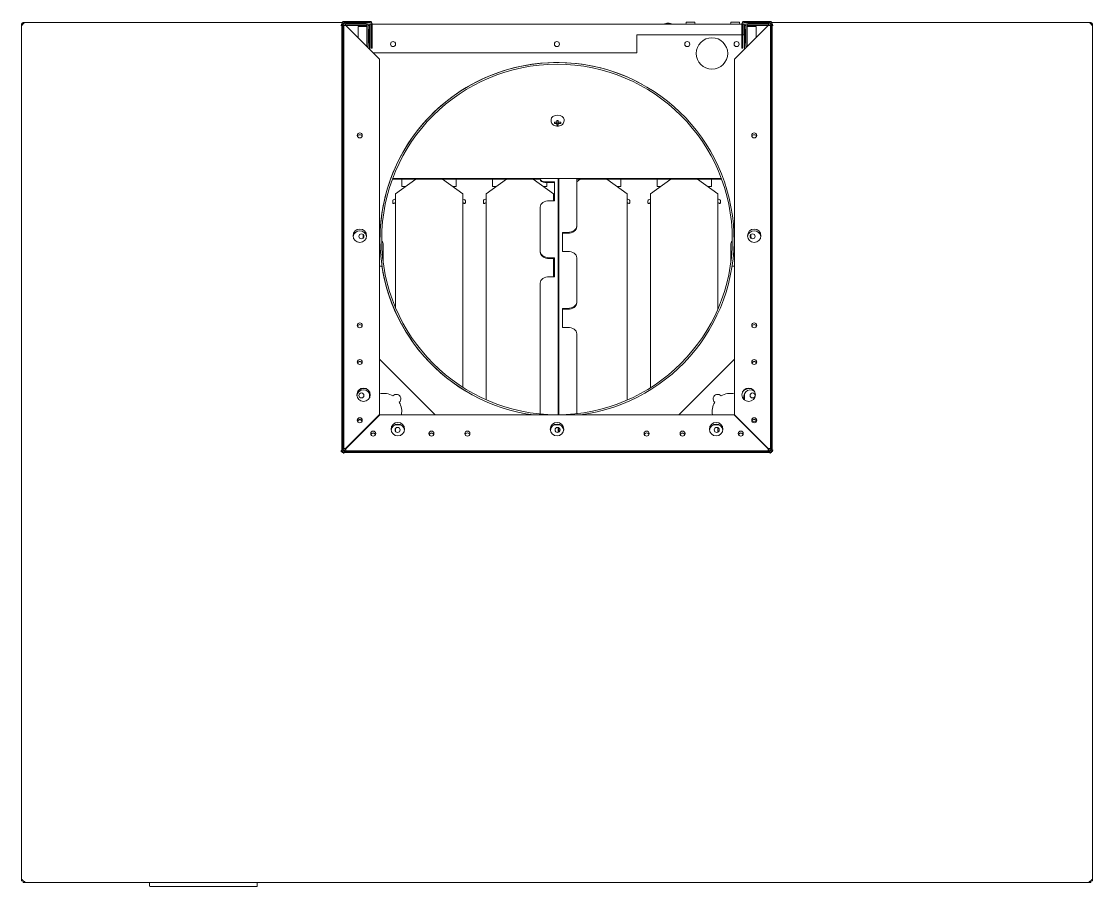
# Model space of a CAD drawing. Header units: millimetres. Extents: x 46989 to 543236, y 252623 to 526638.
# Drawn here: x 59520 to 81030, y 359841 to 377220 of the extents above; entities that cross this region are included whole.
import ezdxf

# ---------------------------------------------------------------- set-up
doc = ezdxf.new("R2010")
doc.units = ezdxf.units.MM

msp = doc.modelspace()

# ---------------------------------------------------------------- linework, layer by layer
at = {"color": 7, "lineweight": 13, "ltscale": 0.000406}
for p, q in [((59520, 377141), (59532, 377141)), ((81030, 377141), (81018, 377141))]:
    msp.add_line(p, q, dxfattribs=at)
at = {"color": 7, "lineweight": 13, "ltscale": 0.03937}
for p, q in [((59520, 377141), (59520, 359955)), ((65961, 377200), (59617, 377200)), ((65955, 377177), (65955, 368603)), ((65976, 368603), (65976, 377177)), ((65991, 368639), (65991, 377141)), ((66034, 377141), (66711, 376464)), ((66561, 377165), (73988, 377165)), ((74515, 377141), (73839, 376464)), ((74559, 377141), (74559, 368639)), ((74574, 368603), (74574, 377177)), ((80932, 377200), (74588, 377200)), ((74595, 377177), (74595, 368603)), ((81030, 359954), (81030, 377141)), ((71875, 376950), (73988, 376950)), ((71875, 376590), (66585, 376590)), ((66711, 376464), (66711, 369322)), ((73839, 369318), (73839, 376464)), ((69939, 374064), (66974, 374064)), ((66975, 374066), (73575, 374066)), ((70299, 374066), (70299, 369320)), ((70312, 369320), (70312, 374066)), ((73576, 374064), (70672, 374064)), ((70672, 374064), (70672, 373110)), ((66968, 374049), (69939, 374049)), ((70672, 374049), (73581, 374049)), ((67030, 373759), (67030, 371473)), ((68382, 369872), (68382, 373759)), ((68851, 373759), (68851, 369621)), ((71685, 369615), (71685, 373759)), ((72153, 373759), (72153, 369863)), ((73505, 371441), (73505, 373759)), ((69939, 372601), (69939, 373491)), ((70672, 372473), (70672, 371582)), ((69939, 369336), (69939, 371964)), ((70672, 370946), (70672, 369342)), ((66711, 370433), (67828, 369315)), ((72721, 369315), (73839, 370433)), ((66711, 369322), (66034, 368645)), ((66041, 368639), (66717, 369315)), ((66717, 369315), (73832, 369315)), ((73832, 369315), (74509, 368639)), ((73839, 369318), (74515, 368641)), ((65998, 368580), (74551, 368580)), ((65998, 368559), (74551, 368559)), ((74515, 368595), (66034, 368595)), ((59554, 359920), (80995, 359920)), ((64096, 359920), (62250, 359920)), ((64096, 359841), (62250, 359841))]:
    msp.add_line(p, q, dxfattribs=at)
at = {"color": 7, "lineweight": 13, "ltscale": 0.000178}
for p, q in [((59537, 377141), (59532, 377141)), ((81013, 377141), (81018, 377141)), ((59537, 359991), (59532, 359991)), ((81013, 359991), (81018, 359991))]:
    msp.add_line(p, q, dxfattribs=at)
at = {"color": 7, "lineweight": 13, "ltscale": 0.001329}
for p, q in [((59579, 377200), (59617, 377200)), ((80932, 377200), (80971, 377200))]:
    msp.add_line(p, q, dxfattribs=at)
at = {"color": 7, "lineweight": 13, "ltscale": 0.000337}
for p, q in [((59579, 377190), (59579, 377200)), ((80971, 377190), (80971, 377200))]:
    msp.add_line(p, q, dxfattribs=at)
at = {"color": 7, "lineweight": 13, "ltscale": 0.000618}
for p, q in [((65955, 377141), (65937, 377141)), ((74595, 368611), (74613, 368611))]:
    msp.add_line(p, q, dxfattribs=at)
at = {"color": 7, "lineweight": 13, "ltscale": 0.000255}
for p, q in [((65944, 377141), (65937, 377141)), ((74613, 377141), (74605, 377141)), ((74613, 368611), (74605, 368611))]:
    msp.add_line(p, q, dxfattribs=at)
at = {"color": 7, "lineweight": 13, "ltscale": 0.000363}
msp.add_line((65955, 377141), (65944, 377141), dxfattribs=at)
at = {"color": 7, "lineweight": 13, "ltscale": 0.000775}
for p, q in [((65976, 377177), (65998, 377177)), ((66018, 377157), (66034, 377141)), ((74531, 377157), (74515, 377141)), ((74574, 377177), (74551, 377177))]:
    msp.add_line(p, q, dxfattribs=at)
at = {"color": 7, "lineweight": 13, "ltscale": 0.001507}
for p, q in [((65991, 377141), (66034, 377141)), ((74559, 377141), (74515, 377141))]:
    msp.add_line(p, q, dxfattribs=at)
at = {"color": 7, "lineweight": 13, "ltscale": 0.000741}
for p, q in [((65992, 377177), (65992, 377198)), ((74558, 377177), (74558, 377198))]:
    msp.add_line(p, q, dxfattribs=at)
at = {"color": 7, "lineweight": 13, "ltscale": 0.018042}
for p, q in [((66518, 377220), (65998, 377220)), ((65998, 377199), (66518, 377199)), ((74032, 377220), (74551, 377220)), ((74551, 377199), (74032, 377199))]:
    msp.add_line(p, q, dxfattribs=at)
at = {"color": 7, "lineweight": 13, "ltscale": 0.000261}
msp.add_line((65998, 377177), (66004, 377172), dxfattribs=at)
at = {"color": 7, "lineweight": 13, "ltscale": 0.000733}
for p, q in [((66034, 377184), (66034, 377163)), ((74515, 377184), (74515, 377163)), ((66561, 376680), (66540, 376680)), ((65991, 368639), (66012, 368639)), ((66034, 368595), (66034, 368616)), ((74515, 368595), (74515, 368616)), ((74559, 368639), (74538, 368639))]:
    msp.add_line(p, q, dxfattribs=at)
at = {"color": 7, "lineweight": 13, "ltscale": 0.013967}
for p, q in [((66034, 377184), (66437, 377184)), ((66034, 377163), (66437, 377163)), ((74515, 377184), (74113, 377184)), ((74515, 377163), (74113, 377163))]:
    msp.add_line(p, q, dxfattribs=at)
at = {"color": 7, "lineweight": 13, "ltscale": 0.014733}
msp.add_line((66035, 377141), (66459, 377141), dxfattribs=at)
at = {"color": 7, "lineweight": 13, "ltscale": 0.000517}
for p, q in [((66072, 377184), (66072, 377199)), ((74478, 377184), (74478, 377199))]:
    msp.add_line(p, q, dxfattribs=at)
at = {"color": 7, "lineweight": 13, "ltscale": 0.007637}
msp.add_line((66279, 377116), (66279, 376896), dxfattribs=at)
at = {"color": 7, "lineweight": 13, "ltscale": 0.00625}
for p, q in [((66279, 377116), (66459, 377116)), ((74271, 377116), (74091, 377116))]:
    msp.add_line(p, q, dxfattribs=at)
at = {"color": 7, "lineweight": 13, "ltscale": 0.014743}
for p, q in [((66459, 377141), (66459, 376716)), ((66480, 377141), (66480, 376716)), ((74070, 376716), (74070, 377141)), ((74091, 377141), (74515, 377141)), ((74091, 376716), (74091, 377141))]:
    msp.add_line(p, q, dxfattribs=at)
at = {"color": 7, "lineweight": 13, "ltscale": 0.01325}
msp.add_line((66459, 377116), (66459, 376735), dxfattribs=at)
at = {"color": 7, "lineweight": 13, "ltscale": 0.00145}
msp.add_line((66514, 377165), (66473, 377165), dxfattribs=at)
at = {"color": 7, "lineweight": 13, "ltscale": 0.001117}
msp.add_line((66480, 377141), (66512, 377141), dxfattribs=at)
at = {"color": 7, "lineweight": 13, "ltscale": 0.016582}
msp.add_line((66512, 377141), (66512, 376663), dxfattribs=at)
at = {"color": 7, "lineweight": 13, "ltscale": 7.7e-05}
for p, q in [((66514, 377128), (66512, 377128)), ((66512, 377091), (66514, 377091)), ((66514, 377070), (66512, 377070))]:
    msp.add_line(p, q, dxfattribs=at)
at = {"color": 7, "lineweight": 13, "ltscale": 0.002065}
for p, q in [((66514, 377106), (66514, 377165)), ((74035, 377106), (74035, 377165))]:
    msp.add_line(p, q, dxfattribs=at)
at = {"color": 7, "lineweight": 13, "ltscale": 0.000898}
msp.add_line((66514, 377165), (66540, 377165), dxfattribs=at)
at = {"color": 7, "lineweight": 13, "ltscale": 0.00129}
msp.add_line((66514, 377165), (66514, 377128), dxfattribs=at)
at = {"color": 7, "lineweight": 13, "ltscale": 0.015444}
msp.add_line((66514, 377106), (66514, 376661), dxfattribs=at)
at = {"color": 7, "lineweight": 13, "ltscale": 0.017243}
for p, q in [((66540, 377177), (66540, 376680)), ((66561, 377177), (66561, 376680)), ((73988, 376680), (73988, 377177)), ((74009, 376680), (74009, 377177))]:
    msp.add_line(p, q, dxfattribs=at)
at = {"color": 7, "lineweight": 13, "ltscale": 0.003125}
msp.add_line((72415, 377165), (72505, 377165), dxfattribs=at)
at = {"color": 7, "lineweight": 13, "ltscale": 0.002742}
msp.add_line((72505, 377165), (72584, 377165), dxfattribs=at)
at = {"color": 7, "lineweight": 13, "ltscale": 0.000383}
for p, q in [((72584, 377165), (72595, 377165)), ((66025, 368639), (66034, 368645)), ((66034, 368630), (66041, 368639)), ((74515, 368630), (74509, 368639))]:
    msp.add_line(p, q, dxfattribs=at)
at = {"color": 7, "lineweight": 13, "ltscale": 0.00304}
for p, q in [((72955, 377202), (72867, 377202)), ((73855, 377202), (73767, 377202))]:
    msp.add_line(p, q, dxfattribs=at)
at = {"color": 7, "lineweight": 13, "ltscale": 0.000511}
for p, q in [((72867, 377187), (72867, 377202)), ((73042, 377187), (73042, 377202)), ((73767, 377187), (73767, 377202)), ((73942, 377187), (73942, 377202))]:
    msp.add_line(p, q, dxfattribs=at)
at = {"color": 7, "lineweight": 13, "ltscale": 3.5e-05}
for p, q in [((72906, 377202), (72905, 377202)), ((73806, 377202), (73805, 377202))]:
    msp.add_line(p, q, dxfattribs=at)
at = {"color": 7, "lineweight": 13, "ltscale": 0.002917}
for p, q in [((73039, 377202), (72955, 377202)), ((73939, 377202), (73855, 377202)), ((70072, 373985), (70072, 373901))]:
    msp.add_line(p, q, dxfattribs=at)
at = {"color": 7, "lineweight": 13, "ltscale": 0.000123}
for p, q in [((73042, 377202), (73039, 377202)), ((73942, 377202), (73939, 377202))]:
    msp.add_line(p, q, dxfattribs=at)
at = {"color": 7, "lineweight": 13, "ltscale": 0.000883}
for p, q in [((74009, 377165), (74035, 377165)), ((74009, 376950), (74035, 376950))]:
    msp.add_line(p, q, dxfattribs=at)
at = {"color": 7, "lineweight": 13, "ltscale": 0.001466}
msp.add_line((74077, 377165), (74035, 377165), dxfattribs=at)
at = {"color": 7, "lineweight": 13, "ltscale": 0.000143}
msp.add_line((74035, 377165), (74035, 377161), dxfattribs=at)
at = {"color": 7, "lineweight": 13, "ltscale": 9.2e-05}
for p, q in [((74038, 377128), (74035, 377128)), ((74038, 377092), (74035, 377092)), ((74035, 377091), (74038, 377091)), ((74038, 377070), (74035, 377070))]:
    msp.add_line(p, q, dxfattribs=at)
at = {"color": 7, "lineweight": 13, "ltscale": 0.005417}
msp.add_line((74035, 376950), (74035, 377106), dxfattribs=at)
at = {"color": 7, "lineweight": 13, "ltscale": 0.001118}
msp.add_line((74038, 377141), (74070, 377141), dxfattribs=at)
at = {"color": 7, "lineweight": 13, "ltscale": 0.016583}
msp.add_line((74038, 377141), (74038, 376663), dxfattribs=at)
at = {"color": 7, "lineweight": 13, "ltscale": 0.007638}
msp.add_line((74271, 376896), (74271, 377116), dxfattribs=at)
at = {"color": 7, "lineweight": 13, "ltscale": 0.00026}
msp.add_line((74551, 377177), (74546, 377172), dxfattribs=at)
at = {"color": 7, "lineweight": 13, "ltscale": 0.000362}
msp.add_line((74595, 377141), (74605, 377141), dxfattribs=at)
at = {"color": 7, "lineweight": 13, "ltscale": 0.000467}
for p, q in [((66493, 377061), (66480, 377061)), ((66493, 376791), (66480, 376791)), ((66034, 368616), (66034, 368630))]:
    msp.add_line(p, q, dxfattribs=at)
at = {"color": 7, "lineweight": 13, "ltscale": 0.009375}
for p, q in [((66493, 376791), (66493, 377061)), ((74056, 377061), (74056, 376791))]:
    msp.add_line(p, q, dxfattribs=at)
at = {"color": 7, "lineweight": 13, "ltscale": 0.012493}
msp.add_line((71875, 376950), (71875, 376590), dxfattribs=at)
at = {"color": 7, "lineweight": 13, "ltscale": 0.000468}
for p, q in [((74056, 377061), (74070, 377061)), ((74056, 376791), (74070, 376791))]:
    msp.add_line(p, q, dxfattribs=at)
at = {"color": 7, "lineweight": 13, "ltscale": 0.000638}
for p, q in [((66440, 376735), (66459, 376735)), ((74109, 376735), (74091, 376735))]:
    msp.add_line(p, q, dxfattribs=at)
at = {"color": 7, "lineweight": 13, "ltscale": 0.000732}
for p, q in [((66480, 376716), (66459, 376716)), ((74009, 376680), (73988, 376680)), ((74091, 376716), (74070, 376716)), ((66644, 368580), (66629, 368595)), ((67613, 368595), (67598, 368580)), ((72952, 368580), (72937, 368595)), ((73921, 368595), (73906, 368580))]:
    msp.add_line(p, q, dxfattribs=at)
at = {"color": 7, "lineweight": 13, "ltscale": 0.000831}
for p, q in [((70157, 375247), (70157, 375223)), ((70416, 375247), (70416, 375223))]:
    msp.add_line(p, q, dxfattribs=at)
at = {"color": 7, "lineweight": 13, "ltscale": 0.000707}
for p, q in [((70223, 375194), (70223, 375173)), ((70272, 375173), (70272, 375194)), ((70349, 375173), (70349, 375194))]:
    msp.add_line(p, q, dxfattribs=at)
at = {"color": 7, "lineweight": 13, "ltscale": 0.001688}
for p, q in [((70272, 375194), (70223, 375194)), ((70223, 375173), (70272, 375173)), ((70349, 375194), (70301, 375194)), ((70301, 375173), (70349, 375173))]:
    msp.add_line(p, q, dxfattribs=at)
at = {"color": 7, "lineweight": 13, "ltscale": 0.001193}
for p, q in [((70272, 375228), (70272, 375194)), ((70272, 375173), (70272, 375139)), ((70301, 375194), (70301, 375228)), ((70301, 375139), (70301, 375173))]:
    msp.add_line(p, q, dxfattribs=at)
at = {"color": 7, "lineweight": 13, "ltscale": 0.001}
for p, q in [((70301, 375228), (70272, 375228)), ((70272, 375165), (70301, 375165)), ((70272, 375139), (70301, 375139))]:
    msp.add_line(p, q, dxfattribs=at)
at = {"color": 7, "lineweight": 13, "ltscale": 0.000884}
msp.add_line((70301, 375173), (70301, 375199), dxfattribs=at)
at = {"color": 7, "lineweight": 13, "ltscale": 2.7e-05}
msp.add_line((70286, 375115), (70286, 375115), dxfattribs=at)
at = {"color": 7, "lineweight": 13, "ltscale": 0.000108}
for p, q in [((69939, 374064), (69941, 374066)), ((69939, 374064), (69941, 374066)), ((70669, 374066), (70672, 374064)), ((70669, 374066), (70672, 374064))]:
    msp.add_line(p, q, dxfattribs=at)
at = {"color": 7, "lineweight": 13, "ltscale": 0.00053}
for p, q in [((69939, 374064), (69939, 374049)), ((69939, 374064), (69939, 374049)), ((70672, 373110), (70672, 373094)), ((69939, 372601), (69939, 372585)), ((70672, 371582), (70672, 371567))]:
    msp.add_line(p, q, dxfattribs=at)
at = {"color": 7, "lineweight": 13, "ltscale": 0.017415}
for p, q in [((67440, 374049), (67030, 373759)), ((68382, 373759), (67973, 374049)), ((69260, 374049), (68851, 373759)), ((70203, 373759), (69793, 374049)), ((71685, 373759), (71276, 374049)), ((72563, 374049), (72153, 373759)), ((73505, 373759), (73096, 374049))]:
    msp.add_line(p, q, dxfattribs=at)
at = {"color": 7, "lineweight": 13, "ltscale": 0.005126}
for p, q in [((67161, 373901), (67161, 374049)), ((68251, 374049), (68251, 373901)), ((68982, 373901), (68982, 374049)), ((71554, 374049), (71554, 373901)), ((72284, 373901), (72284, 374049)), ((73374, 374049), (73374, 373901))]:
    msp.add_line(p, q, dxfattribs=at)
at = {"color": 7, "lineweight": 13, "ltscale": 0.002423}
for p, q in [((67231, 373901), (67161, 373901)), ((68251, 373901), (68182, 373901)), ((69051, 373901), (68982, 373901)), ((70072, 373901), (70002, 373901)), ((71554, 373901), (71485, 373901)), ((72354, 373901), (72284, 373901)), ((73374, 373901), (73305, 373901))]:
    msp.add_line(p, q, dxfattribs=at)
at = {"color": 7, "lineweight": 13, "ltscale": 0.006875}
for p, q in [((70029, 374001), (70227, 374001)), ((70029, 373985), (70227, 373985))]:
    msp.add_line(p, q, dxfattribs=at)
at = {"color": 7, "lineweight": 13, "ltscale": 0.013258}
for p, q in [((70227, 374001), (70227, 373619)), ((70384, 372601), (70384, 372982)), ((70227, 372473), (70227, 372091)), ((70384, 371073), (70384, 371455))]:
    msp.add_line(p, q, dxfattribs=at)
at = {"color": 7, "lineweight": 13, "ltscale": 0.003025}
msp.add_line((70743, 374049), (70672, 373999), dxfattribs=at)
at = {"color": 7, "lineweight": 13, "ltscale": 0.000316}
for p, q in [((67030, 373647), (67021, 373647)), ((68392, 373647), (68382, 373647)), ((68851, 373647), (68842, 373647)), ((71694, 373647), (71685, 373647)), ((72153, 373647), (72144, 373647)), ((73515, 373647), (73505, 373647))]:
    msp.add_line(p, q, dxfattribs=at)
at = {"color": 7, "lineweight": 13, "ltscale": 0.004883}
msp.add_line((70203, 373619), (70203, 373759), dxfattribs=at)
at = {"color": 7, "lineweight": 13, "ltscale": 0.000456}
for p, q in [((66978, 373617), (66978, 373604)), ((68435, 373604), (68435, 373617)), ((68798, 373617), (68798, 373604)), ((70299, 373461), (70312, 373461)), ((71738, 373604), (71738, 373617)), ((72101, 373617), (72101, 373604)), ((73558, 373604), (73558, 373617)), ((70312, 373207), (70299, 373207))]:
    msp.add_line(p, q, dxfattribs=at)
at = {"color": 7, "lineweight": 13, "ltscale": 0.000725}
for p, q in [((66978, 373604), (66978, 373583)), ((68435, 373583), (68435, 373604)), ((68798, 373604), (68798, 373583)), ((71738, 373583), (71738, 373604)), ((72101, 373604), (72101, 373583)), ((73558, 373583), (73558, 373604))]:
    msp.add_line(p, q, dxfattribs=at)
at = {"color": 7, "lineweight": 13, "ltscale": 0.000944}
for p, q in [((67008, 373567), (67030, 373583)), ((68382, 373583), (68405, 373567)), ((68828, 373567), (68851, 373583)), ((71685, 373583), (71707, 373567)), ((72131, 373567), (72153, 373583)), ((73505, 373583), (73528, 373567))]:
    msp.add_line(p, q, dxfattribs=at)
at = {"color": 7, "lineweight": 13, "ltscale": 0.00375}
for p, q in [((70119, 373619), (70227, 373619)), ((70492, 372982), (70384, 372982)), ((70492, 372967), (70384, 372967)), ((70492, 372601), (70384, 372601)), ((70119, 372473), (70227, 372473)), ((70119, 372458), (70227, 372458)), ((70119, 372091), (70227, 372091)), ((70492, 371455), (70384, 371455)), ((70492, 371440), (70384, 371440)), ((70492, 371073), (70384, 371073))]:
    msp.add_line(p, q, dxfattribs=at)
at = {"color": 7, "lineweight": 13, "ltscale": 0.013087}
for p, q in [((66787, 372738), (66787, 372361)), ((73763, 372361), (73763, 372738))]:
    msp.add_line(p, q, dxfattribs=at)
at = {"color": 7, "lineweight": 13, "ltscale": 0.012728}
msp.add_line((70203, 372091), (70203, 372458), dxfattribs=at)
at = {"color": 7, "lineweight": 13, "ltscale": 0.001706}
msp.add_line((66760, 372307), (66711, 372307), dxfattribs=at)
at = {"color": 7, "lineweight": 13, "ltscale": 0.001707}
msp.add_line((73839, 372307), (73790, 372307), dxfattribs=at)
at = {"color": 7, "lineweight": 13, "ltscale": 0.0027}
msp.add_line((66512, 369741), (66512, 369663), dxfattribs=at)
at = {"color": 7, "lineweight": 13, "ltscale": 0.003955}
msp.add_line((74038, 369741), (74038, 369627), dxfattribs=at)
at = {"color": 7, "lineweight": 13, "ltscale": 0.006919}
msp.add_line((66675, 369282), (66534, 369141), dxfattribs=at)
at = {"color": 7, "lineweight": 13, "ltscale": 0.006923}
for p, q in [((66678, 369279), (66537, 369138)), ((74013, 369138), (73872, 369279))]:
    msp.add_line(p, q, dxfattribs=at)
at = {"color": 7, "lineweight": 13, "ltscale": 0.000134}
msp.add_line((66675, 369286), (66675, 369282), dxfattribs=at)
at = {"color": 7, "lineweight": 13, "ltscale": 0.000135}
for p, q in [((66678, 369279), (66681, 369279)), ((73868, 369279), (73872, 369279))]:
    msp.add_line(p, q, dxfattribs=at)
at = {"color": 7, "lineweight": 13, "ltscale": 0.004301}
for p, q in [((67017, 369114), (67141, 369114)), ((70213, 369114), (70337, 369114)), ((73409, 369114), (73533, 369114))]:
    msp.add_line(p, q, dxfattribs=at)
at = {"color": 7, "lineweight": 13, "ltscale": 0.014304}
msp.add_line((66308, 368916), (66017, 368624), dxfattribs=at)
at = {"color": 7, "lineweight": 13, "ltscale": 0.014305}
for p, q in [((66311, 368913), (66020, 368622)), ((74530, 368622), (74238, 368913))]:
    msp.add_line(p, q, dxfattribs=at)
at = {"color": 7, "lineweight": 13, "ltscale": 0.000322}
msp.add_line((66313, 368911), (66307, 368918), dxfattribs=at)
at = {"color": 7, "lineweight": 13, "ltscale": 0.001712}
msp.add_line((67030, 369040), (67030, 368991), dxfattribs=at)
at = {"color": 7, "lineweight": 13, "ltscale": 0.003383}
msp.add_line((70299, 369064), (70299, 368967), dxfattribs=at)
at = {"color": 7, "lineweight": 13, "ltscale": 0.002996}
msp.add_line((70312, 368972), (70312, 369059), dxfattribs=at)
at = {"color": 7, "lineweight": 13, "ltscale": 0.003115}
msp.add_line((73505, 368971), (73505, 369060), dxfattribs=at)
at = {"color": 7, "lineweight": 13, "ltscale": 0.000227}
msp.add_line((74241, 368916), (74237, 368911), dxfattribs=at)
at = {"color": 7, "lineweight": 13, "ltscale": 0.000132}
for p, q in [((66114, 368721), (66117, 368718)), ((74436, 368721), (74433, 368718))]:
    msp.add_line(p, q, dxfattribs=at)
at = {"color": 7, "lineweight": 13, "ltscale": 0.000427}
for p, q in [((65944, 368599), (65937, 368589)), ((74605, 368611), (74605, 368599))]:
    msp.add_line(p, q, dxfattribs=at)
at = {"color": 7, "lineweight": 13, "ltscale": 0.00037}
msp.add_line((65955, 368599), (65944, 368599), dxfattribs=at)
at = {"color": 7, "lineweight": 13, "ltscale": 1.1e-05}
msp.add_line((65976, 368602), (65976, 368603), dxfattribs=at)
at = {"color": 7, "lineweight": 13, "ltscale": 0.000704}
for p, q in [((65976, 368603), (65996, 368603)), ((65998, 368580), (65998, 368601)), ((74551, 368580), (74551, 368601)), ((74574, 368603), (74553, 368603))]:
    msp.add_line(p, q, dxfattribs=at)
at = {"color": 7, "lineweight": 13, "ltscale": 0.001199}
for p, q in [((65991, 368639), (66025, 368639)), ((74515, 368595), (74515, 368630))]:
    msp.add_line(p, q, dxfattribs=at)
at = {"color": 7, "lineweight": 13, "ltscale": 0.00031}
for p, q in [((65997, 368550), (65991, 368543)), ((74553, 368550), (74558, 368543))]:
    msp.add_line(p, q, dxfattribs=at)
at = {"color": 7, "lineweight": 13, "ltscale": 0.000117}
for p, q in [((65996, 368603), (65998, 368605)), ((65998, 368601), (66001, 368603)), ((74517, 368639), (74515, 368641)), ((74551, 368601), (74549, 368603)), ((74553, 368603), (74551, 368605))]:
    msp.add_line(p, q, dxfattribs=at)
at = {"color": 7, "lineweight": 13, "ltscale": 0.000334}
for p, q in [((65997, 368559), (65997, 368550)), ((74553, 368559), (74553, 368550))]:
    msp.add_line(p, q, dxfattribs=at)
at = {"color": 7, "lineweight": 13, "ltscale": 0.000196}
for p, q in [((66002, 368609), (65998, 368605)), ((66005, 368607), (66001, 368603)), ((74549, 368603), (74545, 368607))]:
    msp.add_line(p, q, dxfattribs=at)
at = {"color": 7, "lineweight": 13, "ltscale": 0.00015}
for p, q in [((66025, 368639), (66030, 368639)), ((66034, 368630), (66034, 368634)), ((74515, 368630), (74515, 368634))]:
    msp.add_line(p, q, dxfattribs=at)
at = {"color": 7, "lineweight": 13, "ltscale": 0.000277}
for p, q in [((66030, 368639), (66034, 368645)), ((66034, 368634), (66041, 368639)), ((74515, 368634), (74509, 368639))]:
    msp.add_line(p, q, dxfattribs=at)
at = {"color": 7, "lineweight": 13, "ltscale": 0.000166}
msp.add_line((74519, 368639), (74515, 368641), dxfattribs=at)
at = {"color": 7, "lineweight": 13, "ltscale": 6.7e-05}
msp.add_line((74519, 368639), (74517, 368639), dxfattribs=at)
at = {"color": 7, "lineweight": 13, "ltscale": 0.000706}
msp.add_line((74518, 368639), (74532, 368624), dxfattribs=at)
at = {"color": 7, "lineweight": 13, "ltscale": 0.00137}
msp.add_line((74559, 368639), (74519, 368639), dxfattribs=at)
at = {"color": 7, "lineweight": 13, "ltscale": 0.000195}
msp.add_line((74547, 368609), (74551, 368605), dxfattribs=at)
at = {"color": 7, "lineweight": 13, "ltscale": 0.000369}
msp.add_line((74595, 368599), (74605, 368599), dxfattribs=at)
at = {"color": 7, "lineweight": 13, "ltscale": 3.8e-05}
msp.add_line((74604, 368611), (74605, 368611), dxfattribs=at)
at = {"color": 7, "lineweight": 13, "ltscale": 0.0012}
for p, q in [((59555, 359955), (59520, 359955)), ((59554, 359954), (59554, 359920)), ((80995, 359954), (81030, 359954)), ((80995, 359954), (80995, 359920))]:
    msp.add_line(p, q, dxfattribs=at)
at = {"color": 7, "lineweight": 13, "ltscale": 0.000169}
msp.add_line((59555, 359960), (59555, 359955), dxfattribs=at)
at = {"color": 7, "lineweight": 13, "ltscale": 0.000175}
for p, q in [((59589, 359942), (59589, 359937)), ((80961, 359942), (80961, 359937))]:
    msp.add_line(p, q, dxfattribs=at)
at = {"color": 7, "lineweight": 13, "ltscale": 0.00545}
for p, q in [((62093, 359920), (62250, 359920)), ((64096, 359920), (64253, 359920))]:
    msp.add_line(p, q, dxfattribs=at)
at = {"color": 7, "lineweight": 13, "ltscale": 0.002325}
for p, q in [((62093, 359920), (62093, 359853)), ((64253, 359920), (64253, 359853))]:
    msp.add_line(p, q, dxfattribs=at)
at = {"color": 7, "lineweight": 13, "ltscale": 0.00505}
for p, q in [((62104, 359841), (62250, 359841)), ((64096, 359841), (64241, 359841))]:
    msp.add_line(p, q, dxfattribs=at)
at = {"color": 7, "lineweight": 13, "ltscale": 0.03937}
for points in [[(59537, 377141), (59544, 377156), (59554, 377170), (59567, 377182), (59579, 377190), (59593, 377196), (59607, 377199), (59617, 377200)], [(81013, 377141), (81006, 377156), (80995, 377170), (80983, 377182), (80970, 377190), (80957, 377196), (80943, 377199), (80932, 377200)], [(70157, 375223), (70159, 375205), (70165, 375186), (70174, 375168), (70188, 375152), (70205, 375139), (70225, 375128), (70247, 375120), (70270, 375116), (70286, 375115)], [(70416, 375223), (70414, 375205), (70408, 375186), (70398, 375168), (70384, 375152), (70367, 375138), (70347, 375127), (70325, 375120), (70302, 375116), (70286, 375115)], [(66987, 373635), (66982, 373629), (66980, 373627), (66978, 373617)], [(68435, 373617), (68434, 373623), (68431, 373629), (68426, 373635)], [(68807, 373635), (68802, 373629), (68800, 373627), (68798, 373617)], [(71738, 373617), (71737, 373623), (71734, 373629), (71729, 373635)], [(72110, 373635), (72104, 373629), (72103, 373627), (72101, 373617)], [(73558, 373617), (73557, 373623), (73554, 373629), (73549, 373635)], [(66978, 373583), (66979, 373576), (66981, 373570), (66987, 373563), (66991, 373561), (66994, 373561)], [(68419, 373561), (68422, 373561), (68426, 373563), (68431, 373570), (68434, 373576), (68435, 373583)], [(68798, 373583), (68799, 373576), (68802, 373570), (68807, 373563), (68811, 373561), (68814, 373561)], [(71722, 373561), (71725, 373561), (71728, 373563), (71734, 373570), (71737, 373576), (71738, 373583)], [(72101, 373583), (72102, 373576), (72104, 373570), (72110, 373563), (72114, 373561), (72117, 373561)], [(73542, 373561), (73545, 373561), (73549, 373563), (73554, 373570), (73557, 373576), (73558, 373583)], [(65944, 368599), (65950, 368584), (65959, 368571), (65970, 368561), (65983, 368554), (65997, 368550)], [(74553, 368550), (74568, 368554), (74580, 368562), (74591, 368572), (74600, 368584), (74605, 368599)], [(59532, 359991), (59526, 359981), (59523, 359972), (59521, 359963), (59520, 359955)], [(59537, 359991), (59543, 359976), (59551, 359963), (59562, 359953), (59575, 359946), (59589, 359942)], [(59589, 359937), (59580, 359929), (59571, 359924), (59561, 359920), (59554, 359920)], [(80961, 359942), (80975, 359946), (80988, 359954), (80999, 359964), (81007, 359976), (81013, 359991)], [(80961, 359937), (80970, 359929), (80979, 359924), (80989, 359920), (80995, 359920)], [(81018, 359991), (81023, 359981), (81027, 359971), (81029, 359963), (81030, 359954)]]:
    msp.add_lwpolyline(points, dxfattribs=at)
for centre, radius in [((73387, 376577), 315), ((66982, 376766), 50.4), ((70273, 376766), 50.4), ((72891, 376766), 50.4), ((73882, 376766), 50.4), ((70275, 372840), 3520), ((66315, 374931), 50.4), ((74235, 374931), 50.4), ((66315, 372915), 135), ((74235, 372915), 135), ((66347, 372903), 50.4), ((74202, 372903), 50.4), ((66315, 371115), 50.4), ((74235, 371115), 50.4), ((66315, 370379), 50.4), ((74235, 370379), 50.4), ((66390, 369720), 135), ((66347, 369707), 50.4), ((74124, 369720), 135), ((74202, 369707), 50.4), ((66315, 369209), 50.4), ((67079, 369030), 135), ((70275, 369030), 135), ((73471, 369030), 135), ((74235, 369209), 50.4), ((66584, 368940), 50.4), ((67074, 369015), 50.4), ((67754, 368940), 50.4), ((68475, 368940), 50.4), ((70286, 369015), 50.4), ((72075, 368940), 50.4), ((72796, 368940), 50.4), ((73482, 369015), 50.4), ((73966, 368940), 50.4)]:
    msp.add_circle(centre, radius, dxfattribs=at)
for centre, radius, start, end in [((59579, 377141), 59, 90, 180), ((65998, 377177), 43.4, 90, 180), ((65998, 377177), 22.3, 90, 180), ((66034, 377141), 43.4, 90, 180), ((66034, 377141), 22.3, 90, 180), ((66437, 377141), 43.4, 0, 90), ((66437, 377141), 22.3, 0, 90), ((66518, 377177), 43.4, 0, 90), ((66518, 377177), 22.3, 0, 90), ((72505, 376988), 198, 90, 116.9915), ((72505, 376988), 198, 63.0085, 90), ((72845, 377187), 22.3, 270, 0), ((73065, 377187), 22.3, 180, 270), ((73745, 377187), 22.3, 270, 0), ((73965, 377187), 22.3, 180, 270), ((74032, 377177), 43.4, 90, 180), ((74032, 377177), 22.3, 90, 180), ((74113, 377141), 43.4, 90, 180), ((74113, 377141), 22.3, 90, 180), ((74305, 376988), 198, 90, 98.8922), ((74305, 376988), 198, 81.1078, 90), ((74515, 377141), 43.4, 0, 90), ((74515, 377141), 22.3, 0, 90), ((74551, 377177), 43.4, 0, 90), ((74551, 377177), 22.3, 0, 90), ((80971, 377141), 59, 0, 90), ((70275, 372840), 3555, 61.3521, 180.2898), ((70275, 372840), 3555, 277.4688, 180), ((66315, 374895), 50.4, 20.9093, 159.0683), ((74235, 374895), 50.4, 20.9093, 159.0683), ((66315, 372879), 135, 7.6495, 172.3281), ((74235, 372879), 135, 7.6495, 172.3281), ((70275, 372840), 3896, 178.5122, 179.6394), ((66347, 372903), 50.4, 360, 5.1021), ((66675, 372757), 78.5, 56.0165, 62.6899), ((66701, 372738), 86.4, 77.2108, 83.2956), ((70275, 372840), 3555, 180, 262.5312), ((66701, 372738), 86.4, 0, 51.4783), ((73849, 372738), 86.4, 128.521, 180), ((73849, 372738), 86.4, 96.6951, 102.7886), ((73875, 372757), 78.5, 117.2984, 123.9835), ((70275, 372840), 3896, 0.3606, 1.4878), ((74202, 372903), 50.4, 360, 5.1021), ((70275, 372840), 3555, 188.6196, 241.3521), ((66315, 371079), 50.4, 20.9093, 159.0683), ((74235, 371079), 50.4, 20.9093, 159.0683), ((66315, 370343), 50.4, 20.9094, 159.0684), ((66315, 370343), 45, 13.9281, 166.0499), ((74235, 370343), 50.4, 20.9094, 159.0684), ((74235, 370343), 45, 13.9281, 166.0499), ((66390, 369684), 135, 7.6833, 172.2945), ((66405, 369668), 180, 77.5683, 134.8489), ((74145, 369668), 180, 81.2375, 142.6316), ((74160, 369684), 135, 55.9683, 214.2829), ((66347, 369707), 50.4, 360, 5.1021), ((66797, 369387), 360, 59.4229, 103.8854), ((67049, 369639), 90, 310.0743, 139.9256), ((66797, 369387), 360, 348.5788, 30.5771), ((73752, 369387), 360, 149.4229, 191.4212), ((73500, 369639), 90, 40.0743, 229.9256), ((73752, 369387), 360, 76.1123, 120.5771), ((74202, 369707), 50.4, 360, 5.1021), ((66315, 369173), 50.4, 20.9094, 159.0684), ((66315, 369173), 45, 13.9281, 166.0499), ((66797, 369387), 360, 222.5614, 224.0378), ((67079, 368994), 135, 7.6495, 172.3281), ((70275, 368994), 135, 7.6495, 172.3281), ((73471, 368994), 135, 7.6495, 172.3281), ((73752, 369387), 360, 315.9638, 317.0035), ((74235, 369173), 50.4, 20.9094, 159.0684), ((74235, 369099), 90, 63.169, 116.8237), ((66584, 368904), 50.4, 20.9094, 159.0684), ((66584, 368904), 45, 13.9281, 166.0499), ((67074, 369015), 50.4, 360, 5.1021), ((67754, 368904), 50.4, 20.9094, 159.0684), ((67754, 368904), 45, 13.9281, 166.0499), ((68475, 368904), 50.4, 20.9093, 159.0683), ((70286, 369015), 50.4, 360, 5.1021), ((72075, 368904), 50.4, 20.9093, 159.0683), ((72796, 368904), 50.4, 20.9094, 159.0684), ((72796, 368904), 45, 13.9281, 166.0499), ((73482, 369015), 50.4, 360, 5.1021), ((73966, 368904), 50.4, 20.9094, 159.0684), ((73966, 368904), 45, 13.9281, 166.0499), ((66009, 368477), 133, 113.9632, 122.7882), ((65998, 368603), 43.4, 180, 270), ((65998, 368603), 22.3, 180, 270), ((66034, 368639), 43.4, 180, 270), ((65800, 368630), 210, 335.3039, 340.2507), ((66034, 368639), 22.3, 180, 270), ((74515, 368639), 43.4, 270, 0), ((74515, 368639), 22.3, 270, 0), ((74551, 368603), 22.3, 270, 0), ((74551, 368603), 43.4, 270, 0), ((74749, 368630), 210, 199.7493, 204.6961), ((59554, 360006), 51.7, 270.0185, 276.8741), ((59554, 360034), 79.6, 270.0066, 274.5625), ((59606, 359955), 51.5, 174.7032, 178.9557), ((80995, 360006), 51.7, 263.1258, 269.9815), ((80995, 360034), 79.6, 265.4374, 269.9934), ((80944, 359954), 51.5, 0.0125, 6.0277), ((80860, 359954), 135, 0.0013, 2.3673), ((62104, 359853), 11.5, 180, 270), ((64241, 359853), 11.5, 269.9998, 0)]:
    msp.add_arc(centre, radius, start, end, dxfattribs=at)
for centre, major_axis, ratio, start_param, end_param in [((65992, 377141), (0, -59), 0.802169, 4.035265, 4.712389), ((74558, 377141), (0, -59), 0.802169, 1.570796, 2.24792), ((70286, 375247), (-130, 0), 0.707107, 3.141593, 6.283185), ((70029, 374064), (90, 0), 0.707107, 3.141593, 4.712389), ((70029, 374049), (90, 0), 0.707107, 3.141593, 4.712389), ((67021, 373617), (-43.2, 0), 0.707107, 4.712389, 5.625132), ((68392, 373617), (-43.2, 0), 0.707107, 3.799646, 4.712389), ((68842, 373617), (-43.2, 0), 0.707107, 4.712389, 5.625132), ((71694, 373617), (-43.2, 0), 0.707107, 3.799646, 4.712389), ((72144, 373617), (-43.2, 0), 0.707107, 4.712389, 5.625132), ((73515, 373617), (-43.2, 0), 0.707107, 3.799646, 4.712389), ((67008, 373598), (24.9, 35.3), 0.5, 3.608512, 4.096909), ((68405, 373598), (24.9, -35.3), 0.5, 5.327869, 5.816266), ((68828, 373598), (24.9, 35.3), 0.5, 3.608512, 4.096909), ((70119, 373491), (180, 0), 0.707107, 1.570796, 3.141593), ((71707, 373598), (24.9, -35.3), 0.5, 5.327869, 5.816266), ((72131, 373598), (24.9, 35.3), 0.5, 3.608512, 4.096909), ((73528, 373598), (24.9, -35.3), 0.5, 5.327869, 5.816266), ((70492, 373110), (180, 0), 0.707107, 4.712389, 6.283185), ((70492, 373094), (180, 0), 0.707107, 4.712389, 6.283185), ((70119, 372601), (180, 0), 0.707107, 3.141593, 4.712389), ((70119, 372585), (180, 0), 0.707107, 3.141593, 4.712389), ((70492, 372473), (180, 0), 0.707107, 0, 1.570796), ((70119, 371964), (180, 0), 0.707107, 1.570796, 3.141593), ((70492, 371582), (180, 0), 0.707107, 4.712389, 6.283185), ((70492, 371567), (180, 0), 0.707107, 4.712389, 6.283185), ((70492, 370946), (180, 0), 0.707107, 0, 1.570796)]:
    msp.add_ellipse(centre, major_axis=major_axis, ratio=ratio, start_param=start_param, end_param=end_param, dxfattribs=at)

doc.saveas('drawing.dxf')
